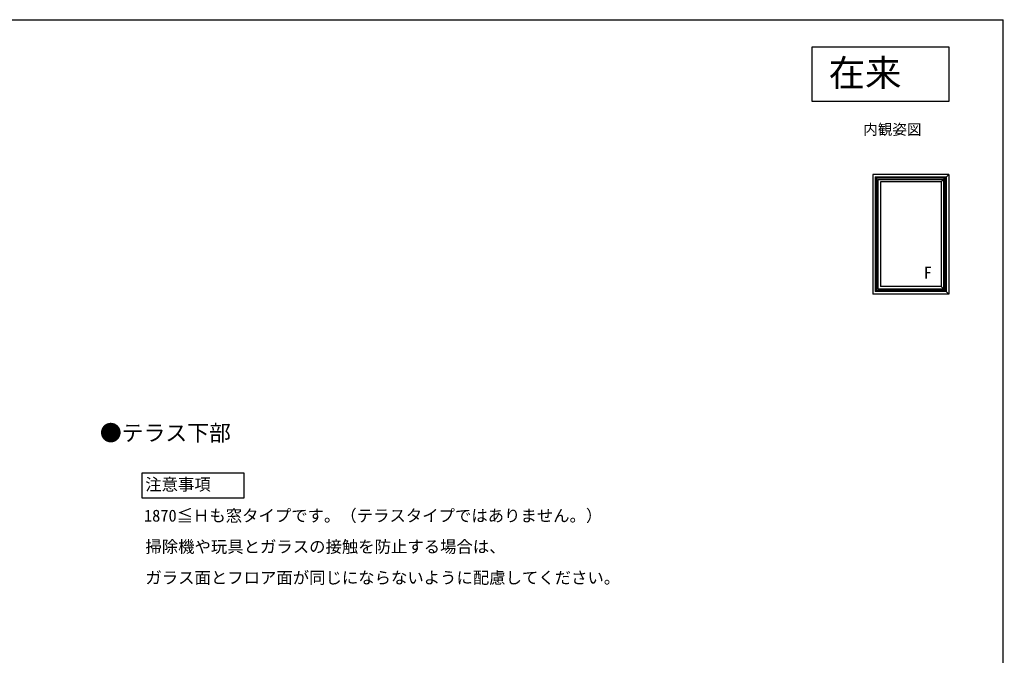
# Model space of a CAD drawing. Units: millimetres, scale not verified. Extents: x -525 to 525, y -783 to 778.
# Drawn here: x -16 to 525, y 398 to 747 of the extents above; entities that cross this region are included whole.
import ezdxf
from ezdxf.enums import TextEntityAlignment as Align

# ---------------------------------------------------------------- set-up
doc = ezdxf.new("R2010")
doc.units = ezdxf.units.MM
doc.header["$LTSCALE"] = 4
for name, color, linetype in [('0-1_USER1', 3, 'Continuous'), ('0-5_YKK_A1', 4, 'Continuous'), ('0-7_YKK_ZWAK', 7, 'Continuous')]:
    doc.layers.add(name, color=color, linetype=linetype)
doc.styles.add('ＭＳ ゴシック', font='')
doc.styles.get('ＭＳ ゴシック').set_extended_font_data('MS Gothic')

msp = doc.modelspace()

# ---------------------------------------------------------------- linework, layer by layer
at = {"layer": '0-1_USER1'}
for points in [[(420, 732.3), (495, 732.3), (495, 702.3), (420, 702.3)], [(51.468, 498.075), (51.468, 484.444), (107.68, 484.444), (107.68, 498.075)]]:
    msp.add_lwpolyline(points, close=True, dxfattribs=at)
at = {"layer": '0-5_YKK_A1'}
for p, q in [((495, 662.3), (453.2, 662.3)), ((453.2, 662.3), (453.2, 596.502)), ((454.6, 660.9), (454.6, 597.902)), ((454.6, 660.9), (493.6, 660.9)), ((493.16, 660.46), (455.04, 660.46)), ((455.04, 660.46), (455.04, 598.342)), ((492.94, 660.24), (455.26, 660.24)), ((455.26, 660.24), (455.26, 598.562)), ((492.94, 660.24), (492.94, 598.562)), ((493.16, 660.46), (493.16, 598.342)), ((493.6, 660.9), (493.6, 597.902)), ((495, 662.3), (495, 596.502)), ((455.975, 659.525), (455.975, 599.277)), ((455.975, 659.525), (492.225, 659.525)), ((456.1, 659.4), (456.1, 599.402)), ((456.1, 659.4), (492.1, 659.4)), ((457.4, 658.1), (457.4, 600.702)), ((490.8, 658.1), (490.8, 600.702)), ((492.1, 659.4), (492.1, 599.402)), ((492.225, 659.525), (492.225, 599.277)), ((495, 596.502), (453.2, 596.502)), ((493.6, 597.902), (454.6, 597.902)), ((493.16, 598.342), (455.04, 598.342)), ((455.26, 598.562), (492.94, 598.562)), ((455.975, 599.277), (492.225, 599.277)), ((456.1, 599.402), (492.1, 599.402))]:
    msp.add_line(p, q, dxfattribs=at)
for points in [[(495, 662.3), (490.8, 658.1), (457.4, 658.1)], [(495, 596.502), (490.8, 600.702), (457.4, 600.702)]]:
    msp.add_lwpolyline(points, dxfattribs=at)
at = {"layer": '0-7_YKK_ZWAK'}
msp.add_line((-525, 747.3), (525, 747.3), dxfattribs=at)
msp.add_lwpolyline([(-525, -782.7), (525, -782.7), (525, 747.3)], dxfattribs=at)

# ---------------------------------------------------------------- texts
at = {"layer": '0-1_USER1', "style": 'ＭＳ ゴシック'}
for s, height, p in [('在来', 14.66, (429, 706.3)), ('内観姿図', 5.865, (448, 682.3)), ('●テラス下部', 8.798, (28.364, 513.186)), ('注意事項', 6.598, (53.284, 486.612)), ('1870≦Ｈも窓タイプです。（テラスタイプではありません。）', 6.598, (52.619, 469.465)), ('掃除機や玩具とガラスの接触を防止する場合は、', 6.598, (53.386, 452.419)), ('ガラス面とフロア面が同じにならないように配慮してください。', 6.598, (53.386, 435.374))]:
    msp.add_text(s, height=height, dxfattribs=at).set_placement(p, align=Align.BOTTOM_LEFT)
at = {"layer": '0-5_YKK_A1', "style": 'ＭＳ ゴシック'}
msp.add_text('F', height=6.598, dxfattribs=at).set_placement((481.242, 603.051), align=Align.BOTTOM_LEFT)

doc.saveas('drawing.dxf')
